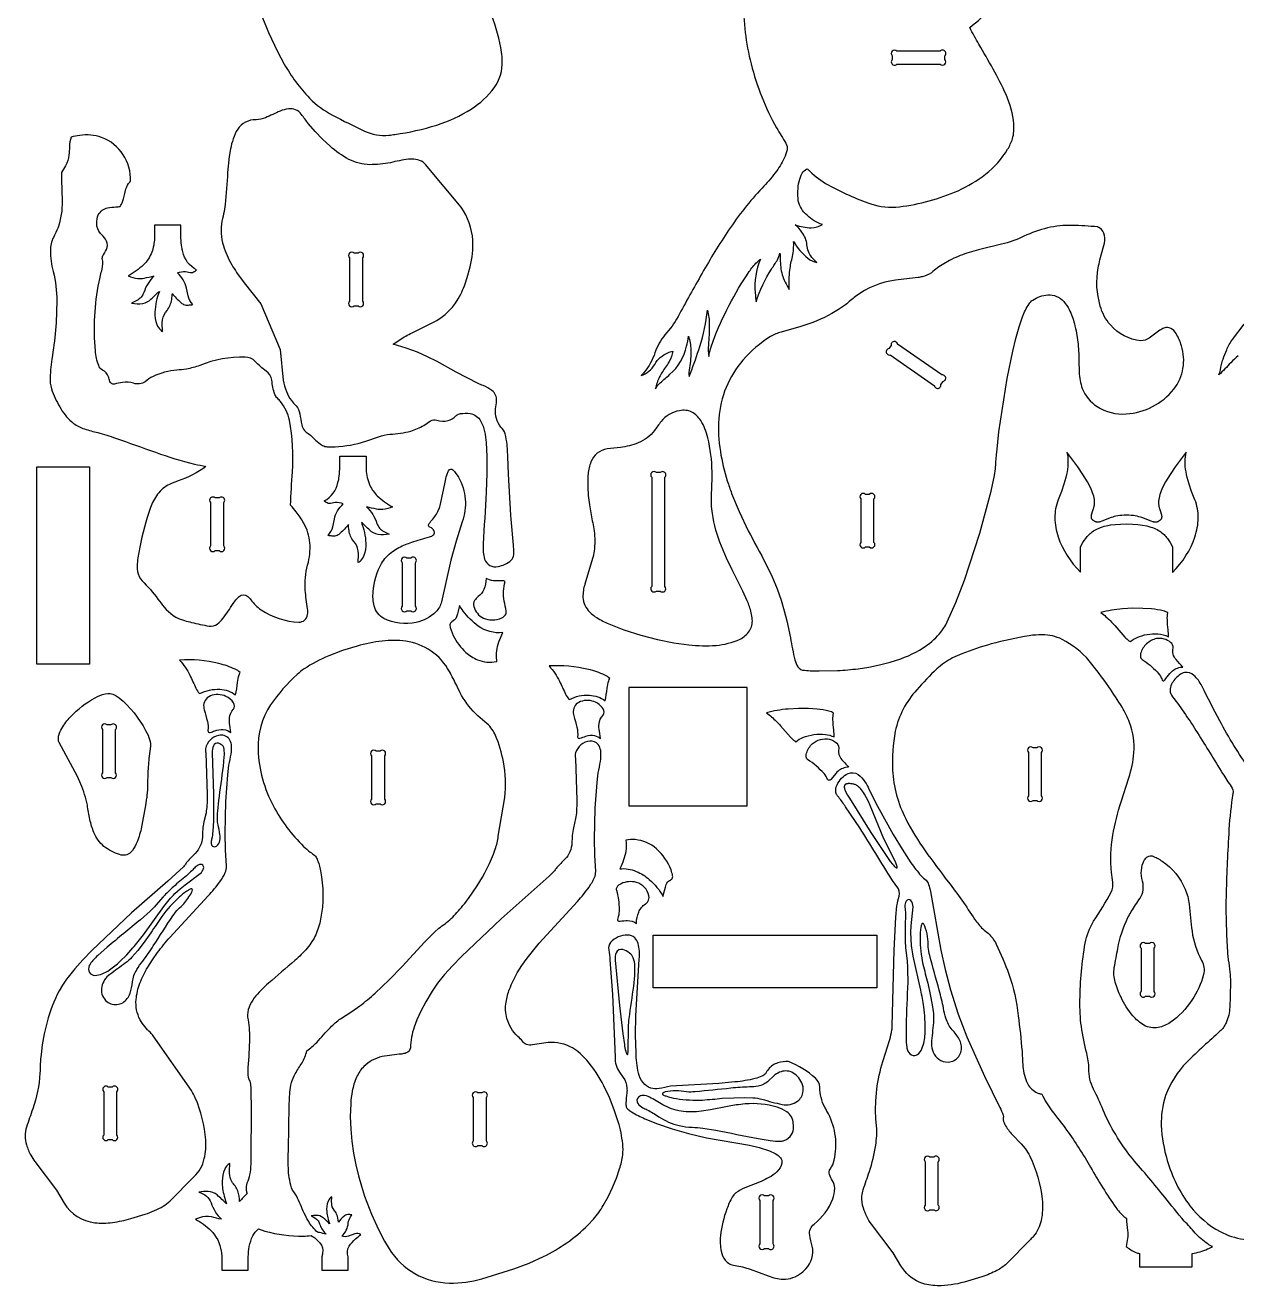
# Model space of a CAD drawing. Extents: x -644 to 671, y -543 to 596.
# Drawn here: x -642 to -89, y -543 to 32 of the extents above; entities that cross this region are included whole.
import ezdxf

# ---------------------------------------------------------------- set-up
doc = ezdxf.new("R2010")
doc.units = 0
doc.header["$MEASUREMENT"] = 0
doc.layers.get('0').update_dxf_attribs({"linetype": 'CONTINUOUS'})

msp = doc.modelspace()

# ---------------------------------------------------------------- linework, layer by layer
for points in [[(-541.28, 62.04, 0.07985), (-523.74, 13.87, 0.060537), (-512.22, -1.68, 0.079086), (-501.69, -9.45, 0.011573), (-487.19, -16.68, 0.13375), (-476.05, -18.53, 0.020815), (-473.3, -18.2, 0.040692), (-454.24, -13.95, 0.062353), (-438.51, -6.68, 0.092105), (-428.03, 3.05, 0.167821), (-424.33, 15.25, 0.033822), (-424.67, 19.31, 0.054737), (-429.27, 36.18, 0.021849)], [(-314.14, 42.92, 0.074267), (-310.86, 13.96, 0.066044), (-299.27, -15.26, 0.007906), (-295.01, -22.23, -0.162679), (-294.49, -25.17, -0.070518), (-295.76, -29, -0.057693), (-299.9, -35.79, -0.026489), (-305.9, -42.66, 0.042284), (-321.13, -61.9, 0.018242), (-333.25, -81.51, 0.004023), (-344.21, -101.27, -0.060794), (-350.14, -109.52, 0.086601), (-354.71, -117.72, -0.090637), (-359.64, -126.64, -0.02392), (-361.04, -128.14, 0.188182), (-354.8, -123.04, -0.175135), (-348.83, -117.76, -0.023184), (-346.64, -116.96, -0.118251), (-348.23, -121.79, -0.031794), (-349.94, -124.35, 0.026785), (-352.68, -128.79, 0.077026), (-354.47, -134.16, -0.067616), (-352.32, -131.46, -0.008769), (-347.89, -127.57, 0.156776), (-340.27, -114.8, 0.033382), (-339.45, -110.18, -0.079371), (-338.4, -116.39, -0.054201), (-338.99, -124.66, 0.053871), (-339.19, -128.64, 0.038903), (-338.5, -127.04, 0.009287), (-334.23, -114.9, 0.050482), (-330.78, -98.34, -0.069148), (-329.97, -104.97, -0.028796), (-330.38, -114.19, 0.067967), (-330.19, -119.38, -0.036164), (-328.23, -112.46, -0.058782), (-311.75, -80.75, -0.049387), (-308.16, -76.42, -0.026304), (-306.61, -75.08, 0.124774), (-309, -90.43, 0.020766), (-308.52, -94.59, -0.073825), (-301.57, -79.57, 0.009793), (-298.87, -75.4, 0.084693), (-297.72, -72.37, 0.019747), (-297.27, -79.54, 0.082244), (-294.95, -86.34, 0.019063), (-293.53, -88.85, -0.036325), (-293.22, -80.02, -0.026425), (-292.01, -73.83, 0.066476), (-291.5, -66.97, 0.096788), (-284.98, -74.69, 0.116157), (-280.9, -76.6, -0.026073), (-283.15, -74.25, -0.15081), (-285.4, -68.51, 0.138701), (-287.7, -62.78, 0.056276), (-290.79, -59.35, 0.093564), (-283.44, -60.76, 0.139041), (-278.38, -59.26, -0.116903), (-285.39, -55, -0.168219), (-289.36, -48.42, -0.083923), (-289.01, -39.63, -0.066568), (-287.54, -35.87, -0.142693), (-285.44, -33.91), (-285.05, -34.11, -0.047693), (-284.11, -35.01, 0.054516), (-275.8, -41.22, 0.038172), (-256.34, -49.88, 0.108398), (-243.28, -51.19, 0.073413), (-216.51, -43.85, 0.05551), (-203.98, -36.39, 0.090073), (-193.92, -24.99, 0.049961), (-191.7, -20.16, 0.094579), (-191.1, -13.5, 0.082812), (-194.63, -0.05, 0.025033), (-200.5, 11.59, 0.004518), (-207.01, 22.89, -0.00947), (-211.22, 30.49, 0.049697), (-201.16, 39.85, 0.044365)], [(-88.75, -119.08, 0.032512), (-92.2, -122.31, -0.008994), (-97.56, -127.88, 0.03751), (-96.45, -123.12, -0.033272), (-95.69, -120.63, -0.003632), (-94.03, -116.38, -0.051996), (-91.39, -111.72), (-86.05, -104.65, 0.039199)], [(-83.57, -307.51, -0.034838), (-97.17, -285.51, -0.003946), (-105.39, -269.65, 0.094421), (-108.96, -264.82, 0.223286), (-113.25, -263.56, 0.13347), (-115.68, -264.7, 0.103407), (-119.2, -268.89, 0.108505), (-119.86, -271.7, 0.161755), (-118.71, -274.54, -0.023981), (-107.38, -291.04, -0.004219), (-95.88, -309.61, 0.015925), (-91.92, -315.51, -0.189539), (-91.19, -318.71, -0.01026), (-91.81, -322.62, 0.020532), (-93.21, -339.1, 0.009675), (-94.39, -367.56, 0.011717), (-94.08, -382.46, 0.021309), (-93.48, -393, 0.003432), (-92.68, -398.73, -0.035832), (-92.39, -408.29, -0.009663), (-92.64, -416.04, -0.086739), (-94.24, -423.19, -0.098046), (-97.13, -427.08, -0.007922), (-104.57, -433.84, 0.011556), (-112.26, -441.18, 0.108194), (-121.9, -456.4, 0.093257), (-123.84, -470.05, 0.063853), (-121.12, -485.91, 0.093412), (-110.77, -506.68, 0.105223), (-97.04, -518.37, 0.163797), (-75.1, -521.83, 0.060579)]]:
    msp.add_lwpolyline(points, format="xyb")
for points in [[(-244.43, 13.8), (-224.68, 13.8, 1), (-222.55, 15.92), (-222.55, 17.67, 1), (-224.68, 19.8), (-244.43, 19.8, 1), (-246.55, 17.67), (-246.55, 15.92, 1)], [(-420.31, -212.35, 0.178281), (-419.12, -209.85, 0.033481), (-419.02, -207.82), (-419.15, -205.52, 0.001958), (-420.43, -191.82), (-421.51, -173.03), (-421.76, -165.06), (-422.17, -159.58, 0.049313), (-423.06, -154.7, 0.116728), (-424.95, -151.62, -0.20712), (-427.36, -143.28, 0.023067), (-426.92, -139.59, 0.256167), (-429.04, -134.99, 0.068447), (-433.08, -132.68, 0.017744), (-435.34, -131.8), (-445.43, -126.58), (-454.06, -121.77), (-458.38, -119.55), (-463, -117.49), (-468.14, -115.58), (-474.03, -113.85), (-471.1, -111.81, -0.025929), (-465.49, -108.6), (-456.28, -104.15, 0.171014), (-443.27, -90.99, 0.043375), (-440.32, -83.44), (-438.99, -78.54, 0.074093), (-437.77, -66.42, 0.135872), (-443.05, -51.33), (-458.61, -32.8, 0.238538), (-464.6, -29.49, 0.040557), (-467.09, -29.54, 0.026906), (-475.28, -31.09, -0.050065), (-484.78, -32, -0.111186), (-494.23, -29.61, -0.056522), (-502.87, -23.59), (-506.35, -20.39), (-509.67, -16.93), (-512.73, -13.32, 0.009673), (-515.99, -8.98, 0.265699), (-521.84, -6.53, 0.069329), (-525.61, -7.58, -0.006645), (-532.31, -10.6, -0.074444), (-536.6, -11.58, 0.271912), (-544.97, -15.85, 0.068203), (-547.06, -20.24, 0.032946), (-548.25, -24.85), (-548.81, -28.25), (-549.55, -35.51, -0.010107), (-550.74, -50.1), (-551.21, -53.38, -0.012134), (-552.14, -57.68, 0.121151), (-551.47, -69.01, 0.059183), (-547.67, -77.61, 0.018909), (-545.46, -81.15), (-542.05, -85.92), (-534.41, -95.39), (-525.68, -116.23), (-524.28, -130.26, 0.034941), (-522.77, -135.4, 0.061726), (-520.48, -139.52, 0.02665), (-518.38, -141.87, -0.127471), (-516.65, -145.51, -0.006262), (-515.78, -150.63, 0.108839), (-514.58, -153.16, 0.074214), (-513.74, -153.88, -0.05919), (-510.14, -156.94, 0.03897), (-507.21, -159.47, 0.07168), (-505.22, -160.41, 0.058108), (-504.11, -160.57, 0.069397), (-490.04, -159.05), (-486.55, -158.04), (-480.7, -156.04, -0.065693), (-475.54, -154.93, 0.054562), (-466.04, -153.44, 0.067321), (-460.15, -150.83), (-457.05, -148.79, -0.202817), (-454.18, -148.43, 0.129776), (-449.07, -148.68, 0.13557), (-445.5, -146.51, -0.05437), (-444.22, -145.69, -0.07755), (-443.44, -145.49, -0.066446), (-438.93, -145.43, -0.230988), (-434.19, -148.82, -0.080083), (-432.43, -153.69, -0.029031), (-431.7, -158.67), (-431.35, -164.99), (-431.33, -172.58), (-431.63, -181.36, 0.001519), (-433.05, -204.87, 0.022392), (-433.01, -208.64, 0.05472), (-432.38, -211.8, 0.385458), (-426.27, -215.19, 0.141501)], [(-520.84, -187.25, -0.013192), (-519.94, -172.07, 0.059123), (-521.39, -148.48, 0.114847), (-525.39, -140.03, 0.038603), (-526.89, -138.5, -0.091529), (-528, -136.7, -0.075959), (-529.37, -130.18, 0.20403), (-531.95, -126.1, -0.048907), (-536.97, -121.69, 0.186135), (-541.56, -119.72, 0.100252), (-562.26, -123.52, -0.038401), (-568.38, -125.21, -0.028276), (-572.71, -125.62, 0.088598), (-583.57, -128.54, 0.050706), (-587.16, -130.93, -0.234057), (-592.41, -131.67, 0.113017), (-597.53, -131.23, 0.023627), (-601.18, -132.04, -0.339561), (-603.29, -130.77, -0.023927), (-603.88, -128.71, 0.187802), (-606.67, -125.65, -0.174388), (-608.35, -123.62, -0.070926), (-609.85, -116.79, -0.071613), (-608.19, -85.47, -0.015452), (-606.79, -79.59, 0.113875), (-606.72, -74.75, -0.162954), (-606.14, -73.04, 0.082309), (-604.53, -69.74, 0.211195), (-605.22, -65.99, 0.046464), (-607.46, -63.35, -0.192832), (-609.27, -58.81, -0.113817), (-608.52, -54.86, -0.219063), (-604.31, -51.67, -0.041894), (-600.52, -51.25, 0.033425), (-598.53, -50.99, 0.095298), (-597.43, -48.91, 0.00277), (-596.18, -43.83, -0.076642), (-594.73, -40.62, -0.043845), (-593.9, -39.64, 0.328486), (-607.04, -19.55, 0.125138), (-616.96, -18.67, 0.034321), (-620.94, -19.48, 0.07145), (-621.72, -23.75, -0.01966), (-621.89, -27.61, -0.099529), (-623.48, -32.5, -0.035923), (-625.35, -35.5, 0.005279), (-625.01, -48.64, -0.087788), (-626.89, -60.61, -0.037552), (-629.03, -65.19, 0.128014), (-630.33, -71.06, 0.064592), (-629.11, -80.71, -0.064387), (-627.49, -94.02, -0.042951), (-629.75, -120.69, 0.032372), (-630.5, -130.37, 0.091348), (-629.53, -135.32, 0.037028), (-625.52, -143.42, 0.089911), (-619.81, -149.94, 0.084505), (-614.88, -152.49, 0.014774), (-608.78, -154.15, -0.01359), (-600.63, -156.65, -0.004579), (-582.43, -163.12, 0.028296), (-564.66, -168.49, 0.013162), (-559.47, -169.55, -0.080481), (-572.15, -176.17, 0.011974), (-576.07, -177.74, 0.131057), (-581.52, -182.28, 0.078379), (-584.72, -188.34, 0.038979), (-589.56, -206.36, 0.022833), (-590.73, -212.94, 0.056079), (-590.7, -217.39, 0.150124), (-588.54, -221.7, -0.033901), (-581.32, -230, 0.012793), (-578.49, -233.74, 0.150841), (-569.25, -239.83, 0.006846), (-565.97, -240.69, 0.010561), (-558.04, -242.38, 0.208047), (-554.26, -241.45, 0.06707), (-551.71, -238.96, 0.019464), (-547.11, -232.11, -0.056689), (-544.26, -228.82, -0.391985), (-540.34, -228.86, -0.066798), (-539.01, -230.38, 0.091304), (-534.29, -234.9, 0.139567), (-517.15, -240.55, 0.388327), (-513.09, -237.11, 0.070786), (-513.09, -234.49, -0.020435), (-514.17, -226.05, -0.080742), (-513.07, -214.5, 0.08369), (-512.06, -204.4, 0.10963), (-514.86, -195.43, 0.043926), (-518.36, -190.25, 0.011415)], [(-570.87, -59.56), (-582.87, -59.56), (-582.87, -65.56, -0.068844), (-584.12, -71.88, -0.112101), (-587.95, -77.64, -0.064942), (-594.91, -82.72, 0.07331), (-590.44, -83.91, 0.07207), (-587.64, -83.73, 0.005783), (-583.03, -82.67, 0.123911), (-587.76, -90.23, -0.184957), (-590.91, -93.92, -0.039036), (-593.35, -95.08, 0.075561), (-588.28, -95.3, 0.153549), (-584.5, -93.31, 0.003489), (-580.69, -89.74, 0.081362), (-582.71, -99.2, 0.092003), (-581.84, -104.86, 0.110441), (-580.07, -107.49, 0.061375), (-579.18, -108.11, -0.051974), (-579.25, -102.76, -0.158753), (-577.19, -98.44, 0.133981), (-575.06, -93.41, 0.02712), (-574.76, -90.75, 0.024975), (-571.07, -94.72, 0.056066), (-569.67, -95.7, 0.151487), (-567.37, -96.02, 0.011613), (-565.48, -95.76, -0.141205), (-567.62, -91.79), (-568.36, -88.23, 0.158802), (-572.45, -81.29, -0.113769), (-568.74, -80.75), (-566.67, -81.19, 0.17626), (-564.65, -80.64, 0.030081), (-563.7, -79.98, -0.222578), (-570.02, -71.66, -0.024043), (-570.41, -69.67, -0.016694), (-570.87, -65.56)], [(-286.46, -262.51, 0.017877), (-279.82, -262.81), (-271.48, -262.63, 0.018689), (-262.09, -261.77), (-257.19, -261.03), (-252.27, -260.04), (-247.4, -258.78), (-242.66, -257.23, 0.078932), (-229.35, -250.08, 0.079276), (-222.97, -243.14, 0.029897), (-221.44, -240.43), (-217.51, -231.53), (-213.63, -221.41), (-206.58, -199.95), (-201.44, -180.82), (-199.94, -173.63, 0.023072), (-199.4, -169.76, -0.008382), (-198.91, -163.14), (-197.86, -153.85), (-194.12, -129.5), (-191.58, -116.99), (-190.17, -111.21), (-188.67, -105.96), (-187.1, -101.4, -0.058543), (-184.17, -95.45, -0.068846), (-182.5, -93.71, -0.119463), (-175.6, -91.33, -0.228855), (-168.33, -94.39, -0.068925), (-165.86, -98.03, -0.05384), (-163.48, -104.48, -0.019727), (-162.53, -108.76), (-161.79, -113.84, -0.021328), (-161.51, -118.05, 0.00927), (-161.29, -126.6, 0.073057), (-159.88, -134.01, 0.165071), (-153.11, -142.21, 0.164834), (-139.85, -145.63, 0.210078), (-118.17, -134.34, 0.24883), (-114.67, -114.55, 0.05734), (-117.08, -109, 0.12382), (-119.43, -106.62, 0.224622), (-122.62, -106.5, 0.058836), (-124.54, -107.51, -0.002001), (-129.35, -111.1, -0.140446), (-133.14, -112.23, -0.197013), (-147.07, -105.06, -0.112392), (-151.68, -96.43, -0.11953), (-152.59, -79.01, -0.018196), (-151.81, -75.43), (-150.06, -68.81, 0.098422), (-149.68, -64.33, 0.217769), (-152.05, -60.85, 0.02727), (-152.87, -60.37, 0.015159), (-164.43, -59.67, 0.118192), (-186.46, -64.64, -0.049788), (-196.7, -68.31), (-207.17, -70.84), (-212.45, -72.34, 0.042721), (-220.41, -75.64), (-223.07, -77.15, 0.033813), (-228.68, -81.24, -0.105727), (-232.88, -83.09, -0.019438), (-234.7, -83.46, 0.005619), (-245.09, -84.63, 0.131483), (-263.26, -92.14, -0.004428), (-267.88, -95.82), (-271.02, -98.01), (-274.1, -99.89, -0.056922), (-288.16, -105.79), (-297.11, -108.31, 0.061363), (-301.97, -110.28, 0.068746), (-314.59, -121.05, 0.16348), (-325.59, -147.81, 0.060888), (-324.9, -162.73, 0.038942), (-321.72, -176.14, 0.013576), (-319.76, -181.87), (-316.39, -190.15), (-312.23, -198.9, -0.001414), (-303.99, -214.2), (-301.28, -219.97), (-299.03, -225.44), (-297.21, -230.59), (-295.75, -235.42), (-294.58, -239.89), (-292.91, -247.76, 0.021389), (-290.92, -257.73, 0.06971), (-289.57, -260.89, 0.255227)], [(-493.98, -74.48), (-493.98, -94.24, 1), (-491.86, -96.36), (-490.1, -96.36, 1), (-487.98, -94.24), (-487.98, -74.48, 1), (-490.1, -72.36), (-491.86, -72.36, 1)], [(-247.49, -118.76), (-227.32, -132.76, 1), (-224.37, -132.23), (-223.37, -130.79, 1), (-223.9, -127.84), (-244.07, -113.83, 1), (-247.02, -114.36), (-248.03, -115.81, 1)], [(-343.5, -144.18, 0.18479), (-351.92, -149.1, 0.011276), (-354.93, -153.17, -0.13645), (-362.39, -158.84, -0.060755), (-370.5, -160.93, -0.0022), (-376.52, -161.61, 0.268249), (-383.91, -167.5, 0.072182), (-385.22, -172.97, 0.020509), (-385.4, -175.82), (-385.38, -179.09), (-385.12, -182.81), (-384.61, -187), (-383.85, -191.69, -0.008961), (-382.45, -198.92, -0.073921), (-382.51, -208.12, -0.020669), (-383.15, -211.47), (-386.69, -223.2, 0.078552), (-387.55, -229.17, 0.192817), (-384.44, -236, 0.075294), (-379.12, -239.71, 0.019173), (-376.51, -240.96), (-368.85, -244), (-361.14, -246.51), (-353.52, -248.49), (-346.18, -249.95), (-339.27, -250.88, 0.044499), (-326.87, -251.16, 0.088789), (-315.93, -248.28, 0.132211), (-311.64, -244.57, 0.16497), (-310.35, -239.28, 0.071959), (-311.64, -233.43, 0.017437), (-312.66, -230.77), (-314.65, -226.41), (-319.51, -216.73), (-322.05, -211.45), (-324.42, -205.91, -0.059173), (-328.54, -190.98), (-328.88, -187.83), (-329.01, -184.64), (-328.99, -183.02, 0.016764), (-328.68, -172.05, 0.054492), (-330.6, -156.5, 0.071404), (-333.83, -148.63, 0.126689), (-337.88, -144.83, 0.179703)], [(-498.4, -164.87), (-486.4, -164.87), (-486.4, -170.87, 0.090549), (-484.69, -178.26, 0.093385), (-481.32, -182.95, 0.064942), (-474.35, -188.02, -0.07331), (-478.83, -189.22, -0.07207), (-481.62, -189.04, -0.005783), (-486.23, -187.98, -0.123911), (-481.5, -195.54, 0.184961), (-478.36, -199.22, 0.039036), (-475.91, -200.39, -0.075561), (-480.99, -200.61, -0.153549), (-484.77, -198.61, -0.003489), (-488.57, -195.05, -0.081362), (-486.55, -204.51, -0.092003), (-487.42, -210.16, -0.110441), (-489.19, -212.8, -0.061375), (-490.09, -213.42, 0.051974), (-490.02, -208.06, 0.158753), (-492.08, -203.74, -0.133973), (-494.2, -198.72, -0.02712), (-494.51, -196.06, -0.024991), (-498.2, -200.03, -0.056041), (-499.6, -201.01, -0.151487), (-501.89, -201.32, -0.011613), (-503.78, -201.07, 0.141198), (-501.64, -197.09), (-500.9, -193.54, -0.158802), (-496.81, -186.6, 0.113769), (-500.53, -186.06), (-502.6, -186.49, -0.176275), (-504.61, -185.95, -0.029943), (-505.57, -185.28, 0.222578), (-499.25, -176.96, 0.024043), (-498.85, -174.98, 0.016694), (-498.4, -170.87)], [(-456.46, -194.09, 0.080498), (-453.37, -189.41, 0.038778), (-452.72, -187.44, 0.008786), (-450.26, -176.02, -0.024597), (-449.35, -172.68, -0.06162), (-448.56, -171.19, -0.428602), (-446.94, -171.11, -0.075148), (-444.33, -174.52, -0.223976), (-442.62, -194.85), (-445.42, -203.56), (-447.72, -212.34), (-452.04, -231.3, -0.135665), (-454.62, -235.84, -0.143582), (-463.58, -240.68, -0.176973), (-478.37, -238.88, -0.205448), (-482.7, -233.18, -0.088397), (-483.21, -226.75, -0.102807), (-479.44, -213.83, -0.106953), (-474.36, -208.38, -0.06052), (-468.43, -205.17, -0.021531), (-465.63, -204.15, -0.0075), (-457.58, -201.73, 0.124577), (-455.59, -200.6, 0.286415), (-455.39, -199.16, 0.244634), (-457.3, -197.22, -0.409728), (-457.91, -196.19, -0.076316)], [(-356.21, -174.48), (-356.21, -224.24, 1), (-354.09, -226.36), (-352.33, -226.36, 1), (-350.21, -224.24), (-350.21, -174.48, 1), (-352.33, -172.36), (-354.09, -172.36, 1)], [(-557.32, -186.07), (-557.32, -205.83, 1), (-555.2, -207.95), (-553.44, -207.95, 1), (-551.32, -205.83), (-551.32, -186.07, 1), (-553.44, -183.95), (-555.2, -183.95, 1)], [(-260.86, -184.41), (-260.86, -204.17, 1), (-258.74, -206.29), (-256.98, -206.29, 1), (-254.86, -204.17), (-254.86, -184.41, 1), (-256.98, -182.29), (-258.74, -182.29, 1)], [(-469.95, -213.47), (-469.95, -233.23, 1), (-467.83, -235.35), (-466.08, -235.35, 1), (-463.95, -233.23), (-463.95, -213.47, 1), (-466.08, -211.35), (-467.83, -211.35, 1)], [(-431.73, -220.63, -0.106151), (-432.67, -225.66, -0.123987), (-435.33, -228.93, 0.067693), (-436.94, -230.65, 0.211793), (-437.29, -233.38, 0.215138), (-432.94, -238.75, 0.098916), (-428.93, -239.49, 0.105513), (-424.51, -238.6, 0.181614), (-422.63, -236.72, 0.149044), (-422.58, -235.55, 0.014462), (-423.49, -230.93, -0.125907), (-422.98, -222.02, 0.192646), (-424.28, -221.66, -0.044704), (-428.36, -221.69, -0.093826)], [(-443.91, -232.89, -0.051504), (-445.21, -238.11, -0.21037), (-447.39, -240.42, 0.225462), (-448.25, -241.73, 0.088263), (-446.7, -246.68, 0.096356), (-440.92, -254.34, 0.074356), (-435.62, -257.69, 0.151364), (-426.87, -258.44, 0.064092), (-426.84, -257.83, -0.121409), (-425.89, -249.59, -0.032344), (-424.07, -245.3, -0.190016), (-435.31, -242.32, -0.082206), (-442.1, -235.48, -0.014555)], [(-120.62, -247.19, 0.024046), (-120.73, -244, -0.019344), (-121.1, -239.29, -0.071742), (-120.8, -236.33, 0.084811), (-122.93, -235.47, 0.040901), (-128.27, -234.54), (-132.27, -234.26), (-136.76, -234.22), (-141.56, -234.48, 0.040707), (-151.48, -236.14, -0.021927), (-149.09, -238.06, -0.029254), (-145.07, -242.08), (-140.48, -247.33, 0.050689), (-138.61, -249.03, 0.031502), (-138.03, -249.4, -0.072447), (-134.92, -247.57, -0.120703), (-125.49, -245.88, -0.098551)], [(-133.82, -528.4), (-133.82, -534.4), (-109.82, -534.4), (-109.82, -528.39, 0.072213), (-102.71, -526.29, 0.009037), (-100.45, -525.26, -0.066967), (-102.65, -524, -0.058458), (-108.45, -519.04, 0.009435), (-113.37, -513.58, -0.007588), (-122.31, -502.73, 0.009309), (-137.02, -485.14, -0.041146), (-144.63, -474.18, -0.039674), (-150.34, -463, 0.019532), (-154.74, -453.49, -0.126799), (-156.82, -444.05, 0.05175), (-157.82, -437.12, -0.022377), (-160.28, -424.94, -0.038826), (-160.95, -412.85, -0.037713), (-158.57, -386.87, -0.090701), (-154.74, -376.89, 0.031049), (-146.71, -363.62, 0.140042), (-145.94, -359.16, 0.017278), (-146.54, -354.66, -0.073795), (-145.98, -337.72, -0.033984), (-142.16, -322.43), (-138.66, -311.52, 0.054094), (-136.3, -300.14, 0.11238), (-138.34, -286.35, 0.047847), (-141.75, -279.35, 0.020568), (-147.84, -270.03, 0.020113), (-156.69, -258.2, 0.098954), (-169.1, -248.4, 0.116209), (-178.15, -246.32, 0.046522), (-184.06, -246.78, 0.027314), (-201.4, -250.48, 0.020024), (-214.73, -254.95, 0.01826), (-218.98, -256.84, 0.065918), (-226.19, -261.9, 0.037913), (-235.28, -271.42, 0.139056), (-245.14, -290.29, 0.055025), (-246.37, -307.97, 0.109434), (-240.32, -330.28, 0.039017), (-231.52, -344.78, 0.009888), (-220.98, -358.95, -0.01905), (-208.98, -375.97, 0.045593), (-205.28, -380.38, 0.020847), (-202.81, -382.39, -0.103462), (-199.17, -387.37, -0.025298), (-193.4, -400.96, -0.06067), (-189.09, -419.96, -0.011244), (-187.34, -436.22, 0.011054), (-186.84, -444.18, 0.107134), (-184.33, -451.74, 0.162811), (-179.73, -455.39, 0.050698), (-178.29, -455.7, 0.062641), (-173.72, -463.36, -0.007411), (-167, -472.1, -0.028053), (-156.08, -489.09, 0.02161), (-144.59, -507.43, 0.05135), (-141.09, -511.32, 0.02831), (-139.73, -512.38, 0.030206), (-139.22, -517.93, -0.09419), (-139.93, -525.16, 0.065806), (-135.48, -527.87, 0.043761)], [(-494.58, -529.9, -0.247383), (-494.17, -525.07, -0.062125), (-491.21, -521.71, -0.017922), (-488.89, -519.74, 0.262311), (-491.51, -519.36), (-494.42, -520.5, -0.152769), (-497.52, -520.48, 0.188831), (-494.53, -514.42, -0.09101), (-493.55, -511.64, -0.054293), (-492.86, -510.78, 0.057266), (-494.78, -510.59, 0.183778), (-496.62, -511.52, 0.030617), (-499.07, -514.14, 0.090877), (-499.85, -510.38, 0.080542), (-501.02, -508.6, -0.167648), (-502.12, -505.51, -0.041018), (-502.03, -502.51, 0.177598), (-503.75, -504.57, 0.120808), (-504.35, -509.3, 0.069651), (-503.05, -514.82, 0.016814), (-505.99, -512.09, 0.191431), (-509.2, -511.02, 0.034004), (-511.53, -511.24, -0.156188), (-508.3, -513.46, -0.067594), (-507.44, -515.43, 0.103088), (-504.61, -519.55, 0.006368), (-507.73, -518.84, 0.026088), (-508.56, -518.72, -0.079517), (-512.61, -513.82, -0.022164), (-514.13, -511.04, -0.009793), (-517.69, -503.08, 0.095881), (-520.05, -499.49, -0.060462), (-521.87, -490.38), (-521.98, -487.37, 0.002248), (-521.5, -460.92), (-521.19, -454.86, -0.118209), (-518.73, -446.42, -0.011759), (-515.62, -441.5, 0.090828), (-513.49, -436, 0.04597), (-508.92, -432.12, -0.005566), (-502.69, -425.31, -0.052955), (-498.07, -421.33), (-492.97, -418.1), (-489.29, -415.47, 0.020653), (-482.33, -409.74), (-475.9, -403.64), (-470, -397.5), (-459.69, -386.32), (-455.26, -381.9), (-453.21, -380.11, -0.01687), (-450.42, -378.06, 0.046032), (-445.01, -372.98, 0.02526), (-439.73, -366.49), (-435.84, -360.83, 0.061353), (-427.5, -344.05, 0.047114), (-426.18, -338.13), (-423.22, -320.56, 0.084268), (-423.83, -304.18, 0.051281), (-427.35, -292.26, 0.107975), (-431.28, -286.86), (-435.53, -283.22, -0.071932), (-442.88, -273.95, -0.017298), (-445.08, -269.48, 0.009645), (-448.43, -263.01, 0.23801), (-468.38, -249.28, 0.07169), (-479.1, -249.19, 0.04009), (-490.5, -251.44), (-497.12, -253.49), (-503.48, -255.93, 0.048864), (-514.7, -261.87, 0.035461), (-517.89, -264.43, 0.05511), (-530, -278.26, 0.161713), (-535.66, -298.77, 0.115226), (-528.66, -324.42, 0.078726), (-514.91, -342.77, 0.019229), (-511.91, -345.38, -0.020753), (-509.87, -346.91, -0.106081), (-508.77, -348.59, -0.056181), (-507.21, -353.85, -0.096694), (-507.15, -376.01, -0.048993), (-509.37, -383.03, -0.071058), (-513.26, -389.12, -0.034762), (-518.88, -394.85, 0.003881), (-530.96, -405.19, 0.044838), (-537.39, -411.86, 0.060427), (-539.8, -416.03, 0.116907), (-540.43, -420.69, -0.048005), (-539.56, -430.24, -0.013072), (-540.34, -443.59, 0.053051), (-540.15, -448.05, 0.085508), (-539.45, -449.83, -0.087191), (-539.18, -451.12, -0.01765), (-538.98, -453.96), (-538.85, -462.93, -0.000885), (-539.02, -487.63, -0.035383), (-539.53, -492.54, -0.057843), (-540.73, -496.24, 0.161762), (-541.05, -499.52, 0.024265), (-540.7, -501.02), (-540.71, -501.04, 0.024215), (-544.1, -504.71, 0.069827), (-544.98, -499.76, 0.063673), (-546.12, -497.59, -0.030679), (-547.63, -495.57, -0.123525), (-548.66, -491.79, -0.039334), (-548.52, -487.35, 0.163188), (-550.89, -489.99, 0.107892), (-552.04, -495.41, 0.069468), (-551.15, -502.2, 0.025945), (-550.03, -505.72, 0.005037), (-554.36, -501.68, 0.165814), (-558.51, -500.06, 0.04998), (-562.69, -500.38, -0.072056), (-559.2, -502.26, -0.140604), (-557.1, -505.23, 0.123938), (-552.37, -512.79, 0.005783), (-556.99, -511.73, 0.133349), (-562.37, -512.09, 0.018807), (-564.25, -512.75, -0.06465), (-557.23, -517.86, -0.1671), (-552.51, -527.3, -0.022967), (-552.21, -529.9), (-552.21, -535.9), (-540.21, -535.9), (-540.21, -529.9, -0.01737), (-539.67, -525.18, -0.072953), (-538.08, -520.39, -0.087593), (-535.53, -517.2), (-532.55, -518.16, 0.07215), (-515.09, -520.45, 0.020769), (-511.4, -520.22, -0.083037), (-507.48, -523.46, -0.213099), (-506.24, -528.25, -0.02231), (-506.56, -529.9), (-506.56, -535.9), (-494.58, -535.9)], [(-113.96, -261.02, -0.004255), (-117, -257.63, -0.112584), (-118.48, -255.14, -0.112259), (-118.45, -252.38, 0.232315), (-119.63, -249.8, 0.2221), (-125.97, -248.08, 0.149175), (-130.54, -250.46, 0.150297), (-133.29, -254.84, 0.187024), (-133.12, -257.02, 0.13391), (-132.58, -257.58, -0.064608), (-125.79, -263.24, -0.071304), (-123.84, -265.93, 0.023756), (-123.4, -267, 0.268998), (-122.99, -267.28, 0.268998), (-122.55, -267.07, 0.055061), (-121.8, -266.23, -0.045905), (-119.27, -263.26, -0.177752), (-114.56, -261.03, -0.021452)], [(-545.91, -273.74, 0.018022), (-545.05, -268.01, -0.051603), (-544.3, -264.59, -0.026785), (-543.86, -263.5, 0.080694), (-546.14, -262.02, 0.053053), (-553.53, -259.44, 0.077465), (-571.52, -257.85, -0.072784), (-566.77, -264.79, -0.005403), (-564.02, -270.68, 0.087246), (-562.47, -272.92), (-562.22, -273.13, -0.137539), (-553.14, -271.18, -0.150793)], [(-377.39, -276.41, 0.018022), (-376.53, -270.69, -0.051603), (-375.79, -267.27, -0.026785), (-375.35, -266.18, 0.080644), (-377.62, -264.7, 0.05304), (-385.01, -262.11, 0.077457), (-403.01, -260.53, -0.072736), (-398.26, -267.47, -0.005403), (-395.5, -273.36, 0.087233), (-393.95, -275.6), (-393.7, -275.81, -0.137524), (-384.62, -273.86, -0.150796)], [(-586.66, -321.55, -0.01671), (-588.98, -334.75, -0.043159), (-591.19, -341.59, -0.087862), (-593.78, -345.51, -0.286594), (-598.83, -346.53, -0.089748), (-605.93, -342.79, -0.125923), (-610.54, -336.45, -0.046938), (-612.34, -330.48, -0.003107), (-613.52, -323.99, 0.051422), (-616.48, -314.37), (-618.07, -310.89), (-626.34, -295.47, -0.171649), (-626.63, -292.53, -0.083698), (-625.2, -288.97, -0.05755), (-621.17, -283.71, -0.081256), (-610.02, -275.04, -0.057311), (-605.4, -273.26, -0.185799), (-600.83, -273.88, -0.05574), (-597.2, -276.56, -0.096288), (-585.86, -292.15, -0.063515), (-584.73, -295.97, -0.051121), (-584.72, -297.15), (-585.34, -301.69, 0.022388), (-585.91, -309.44, 0.006046), (-586.15, -317.18), (-586.33, -319.43, -0.02348)], [(-548.06, -290.91), (-548.6, -287.58, -0.059538), (-548.74, -284.22, -0.167526), (-546.9, -280.28, 0.30065), (-546.88, -277.41, 0.154287), (-550.32, -274.42, 0.212826), (-557.44, -274.21, 0.341854), (-560.47, -279.28, 0.028465), (-560.24, -280.56, -0.01198), (-558.81, -285.79, -0.086859), (-558.52, -289.94, 0.262266), (-558.28, -290.73, 0.240332), (-557.48, -290.79, 0.038122), (-555.45, -290.11, -0.110057), (-551.52, -289.47, -0.150975)], [(-379.54, -293.59), (-380.08, -290.26, -0.059601), (-380.22, -286.9, -0.167501), (-378.38, -282.96, 0.300709), (-378.36, -280.09, 0.171833), (-382.54, -276.78, 0.208573), (-389.47, -277.14, 0.307318), (-391.96, -281.96, 0.028599), (-391.72, -283.24, -0.011996), (-390.29, -288.47, -0.087562), (-390.03, -292.83, 0.261177), (-389.67, -293.45, 0.261177), (-388.96, -293.47, 0.018445), (-386.18, -292.52, -0.122693), (-382.26, -292.26, -0.120681)], [(-290.42, -295.09, -0.10637), (-287.34, -293.17, -0.123447), (-277.03, -291.75, -0.085955), (-273.05, -292.89, 0.024347), (-273.16, -289.69, -0.0193), (-273.54, -284.98, -0.072107), (-273.24, -282.02, 0.084836), (-275.37, -281.16, 0.040868), (-280.71, -280.23), (-284.71, -279.95), (-289.2, -279.91), (-294, -280.17, 0.040691), (-303.92, -281.83, -0.021723), (-301.53, -283.75, -0.028956), (-297.49, -287.77), (-292.88, -293.02, 0.050309), (-291.01, -294.73, 0.031566)], [(-606.65, -289.5), (-606.65, -309.25, 1), (-604.53, -311.38), (-602.77, -311.38, 1), (-600.65, -309.25), (-600.65, -289.5, 1), (-602.77, -287.38), (-604.53, -287.38, 1)], [(-593.73, -512.48), (-587.09, -510.44, 0.055458), (-578.91, -506.78, 0.039293), (-575.9, -504.58), (-564.96, -493.4, 0.153676), (-560.22, -485.14, 0.077615), (-559.53, -476.54, 0.083751), (-564.31, -457.48, 0.024591), (-565.98, -454.14), (-583.57, -429.08, 0.056203), (-584.78, -427.69, -0.081454), (-589.48, -421.8, -0.144678), (-591.28, -412.62, -0.069983), (-589.53, -405.17, -0.041951), (-586, -397.82), (-583.89, -394.46), (-581.47, -391.08, -0.017384), (-575.94, -384.31), (-558.39, -365.35, 0.025552), (-553.09, -358.89, 0.044409), (-550.65, -354.75, 0.104586), (-550.02, -351.85), (-550.46, -344.35), (-550.63, -336.83), (-550.35, -322.27), (-549.49, -310.2), (-548.95, -305.79, -0.01469), (-547.93, -300.71, 0.07129), (-547.82, -296.38, 0.118077), (-548.92, -293.73, 0.291747), (-553.69, -292.21, 0.301004), (-559.58, -298.24, 0.092794), (-559.51, -300.07), (-558.84, -319.14, -0.016982), (-559.02, -324.21, -0.026034), (-559.41, -327.42), (-560.43, -331.64, 0.051148), (-561.08, -338.54, -0.1825), (-564.32, -345.96, 0.021143), (-568.01, -349.79, 0.032897), (-568.99, -351.19, -0.031139), (-569.72, -352.03), (-571.42, -353.69), (-576.9, -358.61), (-593.32, -373.07), (-611.52, -390.25), (-615.57, -394.49), (-619.21, -398.58), (-622.34, -402.46, 0.020945), (-624.86, -406.06), (-626.39, -408.67, 0.057172), (-631.85, -422.76), (-633.16, -428.27), (-634.07, -433.31), (-634.64, -437.63, 0.02339), (-635.11, -446.24, -0.06291), (-638.41, -462.46, 0.001701), (-641.26, -470.75, 0.150451), (-641.24, -478.79, 0.058815), (-639.26, -483.59, 0.0226), (-637.51, -486.49), (-627.6, -499.54), (-624.03, -505.5, 0.232845), (-610.12, -514.33, 0.064053), (-602.05, -514.2, 0.039459)], [(-554.2, -330.67, -0.027323), (-554.09, -326.7), (-553.6, -321.9, 0.00395), (-551.48, -306.28), (-551.1, -301.96, 0.046696), (-551.18, -298.28, 0.102735), (-551.66, -297.07, 0.146482), (-553.75, -295.75, 0.374257), (-556.03, -296.92, 0.109946), (-556.63, -300.2), (-556.07, -318.91), (-556.05, -331), (-556.32, -335.94, -0.051074), (-556.86, -339.43, 0.052092), (-557.06, -341.24, 0.175291), (-556.46, -342.64, 0.364774), (-554.57, -342.63, 0.196188), (-553.08, -340.06, 0.091659), (-553.07, -337.34, 0.006056), (-553.93, -332.88, -0.03448)], [(-433.69, -539.9), (-419, -535.34), (-412.13, -532.72), (-405.58, -529.76, 0.082548), (-385.29, -515.45), (-382.74, -512.76, 0.048079), (-378.26, -506.45), (-376.08, -502.5), (-374.06, -498.28), (-372.29, -494), (-370.85, -489.83, 0.046153), (-369.41, -483.43, 0.051169), (-369.42, -478.41, 0.046978), (-371.45, -468.29), (-373.25, -462.81), (-375.47, -457.31), (-378.02, -451.98, 0.059457), (-385.79, -440.23, 0.078178), (-392.36, -434.66, 0.154352), (-403.46, -432.23), (-410.61, -433.27, -0.111123), (-413.35, -433.1, -0.18237), (-415.16, -431.61, 0.038343), (-417.22, -429.41, -0.134657), (-422.25, -421.19, -0.108297), (-422.58, -413.78, -0.055976), (-421.02, -407.85, -0.04196), (-417.48, -400.5), (-415.38, -397.14), (-412.96, -393.75), (-407.45, -386.95), (-390.02, -367.84, 0.025417), (-384.76, -361.33, 0.047706), (-382.28, -357.01, 0.099622), (-381.72, -354.26), (-382.16, -346.81), (-382.31, -339.44), (-381.97, -325.32), (-381.08, -313.61), (-380.54, -309.27, -0.008009), (-379.56, -304.07, 0.072444), (-379.47, -299.01, 0.110671), (-380.55, -296.38, 0.258986), (-384.44, -294.77, 0.295106), (-390.92, -300.1, 0.120537), (-390.99, -302.64), (-390.32, -321.73, -0.016948), (-390.5, -326.81, -0.025915), (-390.89, -330.04), (-391.91, -334.3, 0.050943), (-392.57, -341.22, -0.182504), (-395.81, -348.64, 0.021211), (-399.49, -352.47, 0.032762), (-400.48, -353.87, -0.03131), (-401.21, -354.71), (-402.9, -356.37), (-408.38, -361.29), (-424.81, -375.75), (-443, -392.93), (-447.05, -397.17), (-450.69, -401.26), (-453.83, -405.14, 0.020945), (-456.34, -408.74), (-459.23, -413.58), (-461.51, -417.92), (-463.23, -421.78), (-464.49, -425.17, 0.07989), (-466.21, -434.56, -0.300302), (-468.18, -436.97, -0.05478), (-470.17, -437.47, 0.022665), (-479.07, -438.63, 0.142967), (-487.48, -443.15, 0.093563), (-490.76, -448.05, 0.064153), (-492.72, -454.36, 0.034214), (-493.44, -460.11), (-493.62, -465.93), (-493.44, -471.63), (-492.94, -477.21), (-492.17, -482.64), (-491.15, -487.89), (-489.94, -492.92), (-488.58, -497.73), (-487.1, -502.28), (-483.95, -510.49), (-480.83, -517.36), (-478.06, -522.68), (-475.97, -526.23, 0.253647), (-448.38, -541.84, 0.076417)], [(-276.02, -312.25, 0.094222), (-277.63, -309.61, 0.074302), (-285.1, -303.22, -0.267215), (-285.81, -301.55, -0.156185), (-283.73, -296.86, -0.250797), (-276.12, -293.79, -0.122617), (-272.38, -295.22, -0.234671), (-270.89, -297.81, -0.084842), (-271.03, -298.85, 0.205081), (-269.9, -302.75, 0.015282), (-266.4, -306.71), (-267.8, -306.83, 0.161695), (-272.17, -309.39), (-274.6, -312.36, -0.347432), (-275.86, -312.46, -0.155755)], [(-184.45, -299.97), (-184.45, -319.72, 1), (-182.32, -321.85), (-180.57, -321.85, 1), (-178.45, -319.72), (-178.45, -299.97, 1), (-180.57, -297.85), (-182.32, -297.85, 1)], [(-483.95, -301.47), (-483.95, -321.23, 1), (-481.83, -323.35), (-480.07, -323.35, 1), (-477.95, -321.23), (-477.95, -301.47, 1), (-480.07, -299.35), (-481.83, -299.35, 1)], [(-272.26, -318.16, -0.154213), (-271.69, -314.74, -0.177781), (-266.66, -309.57, -0.271593), (-262.09, -310.04, -0.100241), (-259, -313.31, -0.044633), (-257.13, -316.73), (-253.22, -324.48), (-246.08, -337.33), (-242.01, -344.09), (-237.98, -350.24, 0.030576), (-233.42, -356.12, 0.047069), (-231.09, -358.24, -0.127797), (-229.98, -360.11, -0.034438), (-229.08, -363.38), (-224.38, -390.02), (-222.46, -398.86), (-220.02, -408.17), (-216.44, -419.26), (-212.47, -429.66), (-204.45, -447.56), (-197.44, -461.77, -0.020357), (-195.98, -465.26, -0.123994), (-195.92, -466.69, 0.143633), (-195.25, -469.51, 0.051221), (-193.59, -472.05, 0.017735), (-191.81, -474.15), (-187.81, -478.44), (-185.98, -480.58, -0.055572), (-183.82, -483.95, -0.087451), (-178.16, -503.62, -0.080059), (-178.66, -513.49, -0.115802), (-182.05, -520.48, -0.035563), (-183.49, -521.96), (-194.43, -533.14, -0.056401), (-198.79, -536.12, -0.039129), (-205.61, -539), (-212.25, -541.04, -0.058974), (-224.24, -543.08, -0.070441), (-231.66, -542.31, -0.157153), (-240.83, -536.38, -0.027661), (-242.55, -534.06), (-246.12, -528.11), (-256.03, -515.05, -0.070996), (-259.65, -507.78, -0.093565), (-260.33, -502.12, -0.055553), (-259.78, -499.31, -0.001701), (-256.93, -491.02, 0.041899), (-254.05, -478.97, 0.019839), (-253.63, -474.8), (-253.54, -471.61), (-253.96, -467.12), (-254.11, -462.89), (-254.02, -458.91), (-253.74, -455.17, -0.042798), (-251.27, -442.34, 0.002364), (-247.66, -430.75, 0.031736), (-246.69, -426.47, 0.02511), (-246.52, -424.66), (-245.59, -390.06), (-244.86, -375.11), (-244.36, -369.84, -0.043977), (-243.39, -365.43, 0.236466), (-244.27, -361.24, -0.019803), (-246.67, -357.86, -0.001137), (-261.33, -334.32), (-267.78, -324.76, 0.012872), (-270.95, -320.35, -0.046199), (-271.91, -319.12, -0.082609)], [(-350.96, -365.58, -0.032574), (-349.98, -361.34, -0.079195), (-348.95, -359.08, -0.115767), (-348.08, -358.39, 0.10974), (-347.03, -357.7, 0.217532), (-346.68, -356.17, 0.068922), (-347.4, -353.51, 0.118715), (-354.02, -343.93, 0.166643), (-363.79, -339.71, 0.062012), (-367.98, -339.97, -0.05175), (-368.03, -344.99, -0.053467), (-369.01, -348.95, -0.028733), (-370.77, -353.03, -0.135276), (-363.23, -354.18, -0.077352), (-357.3, -357.88, -0.08802)], [(-139.07, -375.27, -0.020124), (-137.54, -372.49, -0.007683), (-133.54, -366.32, 0.212918), (-132.39, -358.65, -0.195263), (-131.61, -349.08, -0.127018), (-129.91, -347.36, -0.182473), (-128.04, -347.16, -0.077136), (-123.47, -349.53, -0.143572), (-112.92, -362.34, -0.070182), (-111.21, -369.17, 0.00194), (-109.84, -381.46, 0.091641), (-105.45, -394.74, -0.191969), (-104.59, -401.23, -0.088326), (-109.97, -412.86, -0.096898), (-119.78, -423.07, -0.091168), (-125.24, -425.38, -0.176754), (-131.75, -424.28, -0.087686), (-136.8, -420.04, -0.068842), (-142.22, -411.56, -0.043808), (-144.9, -404.64, -0.102416), (-145.31, -398.02, 0.008167), (-143.7, -389.28, -0.066567)], [(-598.7, -395.29), (-595.56, -392.16), (-592.79, -389.09, 0.018766), (-587.97, -383.03), (-578.68, -370.14, -0.036417), (-573.56, -364.28), (-571.18, -362.07), (-568.94, -360.25), (-562.04, -355.17, 0.160208), (-560.54, -352.87, 0.2893), (-560.92, -351.27, 0.270083), (-562.44, -351.11, 0.108971), (-564.34, -352.31, 0.017937), (-565.84, -353.85, -0.020907), (-568.34, -356.15, 0.009396), (-574.27, -361.19, 0.023296), (-578.97, -365.82), (-582.27, -369.6, -0.019967), (-584.92, -372.28), (-589.35, -376.24, 0.001422), (-604.52, -388.77), (-608.67, -392.46, 0.022928), (-611.02, -394.85, 0.06992), (-612.64, -397.09, 0.23893), (-612.56, -400.28, 0.257319), (-610.12, -401.57, 0.110996), (-606.74, -400.87, 0.050453), (-603.4, -399.08, 0.04324)], [(-363.15, -377.89, -0.100192), (-362.14, -372.72, -0.126475), (-359.09, -369.01, 0.107869), (-357.93, -367.94, 0.185484), (-357.51, -365.36, 0.286037), (-363.17, -359.21, 0.174727), (-370.16, -359.8, 0.15756), (-372.12, -361.5, 0.204011), (-372.29, -362.78, -0.064639), (-371.05, -371.54, -0.071268), (-371.42, -374.84, 0.026461), (-371.84, -376.05, 0.247834), (-371.74, -376.6, 0.247834), (-371.22, -376.82, 0.040608), (-370.65, -376.84, -0.026431), (-367.2, -376.62, -0.160597)], [(-605.19, -413, 0.220587), (-600.08, -414.88, 0.220587), (-595.33, -412.2, 0.076906), (-594.06, -409.76, 0.060415), (-592.94, -404.59, -0.113889), (-590.95, -398.95, -0.028961), (-588.28, -395.08, 0.017246), (-583.44, -388.16, -0.005369), (-574.5, -374.41, -0.039031), (-572.1, -371.35, 0.029284), (-569.6, -368.96, 0.060132), (-566.01, -363.81, 0.094041), (-565.65, -362.54, 0.25673), (-565.88, -362.19, 0.25673), (-566.31, -362.2, 0.073857), (-567.59, -362.82, 0.047105), (-571.53, -365.83, 0.053405), (-579.53, -374.72, 0.005946), (-584.52, -382.14), (-587.63, -386.46), (-590.54, -390.17), (-593.17, -393.26, -0.04611), (-596.23, -396.01, 0.003085), (-603.26, -401.16, 0.188844), (-606.95, -406.71, 0.25465)], [(-231.49, -424.48), (-231.74, -420.05), (-232.18, -415.94, 0.018781), (-233.5, -408.31), (-236.95, -392.79, -0.036441), (-237.92, -385.08), (-237.98, -381.83), (-237.85, -378.94), (-237.05, -370.41, 0.194797), (-238.06, -367.41, 0.236483), (-239.19, -367.01, 0.236483), (-240.19, -367.68, 0.1315), (-240.72, -370.23, -0.022069), (-240.51, -375.77, 0.01811), (-240.65, -385.75, 0.015543), (-240.37, -390.14), (-239.74, -395.12, -0.020055), (-239.5, -398.88), (-239.49, -404.83, 0.001432), (-240.22, -424.49), (-240.23, -430.04, 0.029299), (-239.89, -434.3, 0.046532), (-239.41, -436.08, 0.238865), (-236.98, -438.14, 0.257316), (-234.4, -437.18, 0.110919), (-232.66, -434.19, 0.073181), (-231.51, -427.5, 0.021608)], [(-221.03, -441.1, 0.220587), (-216.22, -438.53, 0.220587), (-215.07, -433.21, 0.076868), (-216.04, -430.64, 0.060428), (-219.16, -426.36, -0.113881), (-222.05, -421.13, -0.028966), (-223.16, -416.56, 0.017236), (-225.1, -408.34, -0.005376), (-229.42, -392.51, -0.039013), (-230.11, -388.69, 0.097379), (-231.69, -379.13, 0.107441), (-232.43, -378, 0.246333), (-232.83, -377.96, 0.246333), (-233.09, -378.27, 0.073795), (-233.47, -379.65, 0.047109), (-233.85, -384.59, 0.053393), (-232.54, -396.48, 0.005937), (-230.31, -405.14), (-229.17, -410.34), (-228.33, -414.98), (-227.77, -419, -0.046166), (-227.75, -423.11, 0.008659), (-228.65, -432.62, 0.241248), (-225.33, -439.81, 0.169134)], [(-285.95, -535.36, 0.265883), (-283.03, -525.08, -0.021298), (-284.16, -519.96, -0.279518), (-282.17, -515, 0.131149), (-273.63, -503.53, 0.087252), (-272.78, -498.64, 0.119531), (-273.76, -495.23, -0.067159), (-275.1, -492.39, -0.222057), (-274.79, -489.86, 0.101478), (-273, -485.84, 0.176461), (-275.65, -464.69, 0.017904), (-277.26, -461.67, -0.123278), (-279.61, -452.54, 0.210953), (-281.51, -448.52, 0.089446), (-293.82, -440.89, 0.075609), (-298.75, -441.47, 0.141553), (-302.89, -444.27, 0.034894), (-304.38, -446.44, -0.121994), (-305.94, -447.58, -0.051444), (-309.05, -448.65, -0.033112), (-318.25, -450.17), (-325.57, -450.82), (-347.66, -452.06, -0.022358), (-352.86, -453.2, -0.099337), (-356.61, -452.94, -0.151393), (-360.11, -450.45, -0.109731), (-362.27, -446.14, -0.037473), (-363.03, -441.41, -0.016134), (-363.35, -436.97), (-363.52, -428.83), (-363.38, -420.02), (-361.88, -394.16, 0.099822), (-362.41, -387.04, 0.109188), (-363.95, -384.45, 0.205601), (-367.24, -383.19, 0.208417), (-374.97, -386.59, 0.248462), (-375.77, -390, -0.012548), (-375.25, -394.55, -0.002966), (-374.1, -410.33), (-372.93, -438.88, 0.161284), (-370.82, -445.78), (-369.14, -448.09, -0.144946), (-367.49, -452.93, -0.035974), (-367.52, -455.13, 0.007546), (-368.01, -459.74, 0.06806), (-367.83, -461.55, 0.131181), (-367.11, -462.52, 0.0482), (-365.37, -463.82, 0.036702), (-359.29, -466.94), (-353.6, -469.23), (-346.88, -471.52), (-339.36, -473.68), (-331.26, -475.58), (-311.64, -479.04), (-307.19, -480.12, -0.055254), (-299.87, -482.82, -0.089308), (-297.48, -484.71, -0.217699), (-296.92, -487.14, -0.170611), (-299.12, -491.16, -0.068023), (-302.77, -493.76, -0.023833), (-306.36, -495.49), (-313.69, -498.49, 0.062756), (-317.81, -500.73, 0.09787), (-319.47, -502.68, 0.04675), (-321.93, -508.06, 0.061034), (-324.84, -520.29, 0.06998), (-324.56, -527.37, 0.109657), (-322.71, -531.41, 0.193416), (-318.2, -533.84, -0.048835), (-311.37, -535.55), (-303.05, -538.63, 0.074684), (-296.28, -540.1, 0.184525), (-287.83, -537.12, 0.032889)], [(-366.77, -425.15, -0.021469), (-366.46, -421.25, -0.003769), (-364.38, -406.5), (-363.92, -401.64, 0.031415), (-363.9, -397.35, 0.079122), (-364.62, -393.6, 0.162237), (-366.34, -391.4, 0.107494), (-369.43, -389.82, 0.385739), (-372.42, -391.31, 0.116891), (-372.87, -394.68), (-370.93, -415.32), (-369.4, -428.26), (-368.68, -433.13, 0.034891), (-368.04, -436.07, 0.072693), (-367.47, -437.49, 0.233671), (-367.38, -437.61, 0.233671), (-367.23, -437.62, 0.208523), (-367.06, -437.2, 0.03764), (-366.93, -435.8)], [(-133.1, -389.21), (-133.1, -408.97, 1), (-130.98, -411.09), (-129.22, -411.09, 1), (-127.1, -408.97), (-127.1, -389.21, 1), (-129.22, -387.09), (-130.98, -387.09, 1)], [(-287.12, -454.37, 0.139024), (-287.81, -450.55, 0.182898), (-292.38, -445.72, 0.214806), (-297.88, -445.76, 0.085629), (-300.7, -447.5), (-302.93, -449.71, -0.145025), (-307.68, -452.04, -0.045202), (-311.68, -452.44, 0.017232), (-320.1, -453.01, -0.005375), (-336.43, -454.67, -0.038982), (-340.31, -454.73, 0.097349), (-350.01, -454.71, 0.10203), (-351.23, -455.24, 0.534498), (-351.07, -455.95, 0.073904), (-349.78, -456.55, 0.047126), (-344.97, -457.74, 0.053392), (-333.03, -458.4, 0.005928), (-324.12, -457.63), (-318.8, -457.35), (-314.09, -457.28), (-310.03, -457.39, -0.045312), (-305.97, -458.05, 0.008654), (-296.73, -460.5, 0.212434), (-289.66, -458.9, 0.197438)], [(-606.08, -454.6), (-606.08, -474.36, 1), (-603.96, -476.48), (-602.2, -476.48, 1), (-600.08, -474.36), (-600.08, -454.6, 1), (-602.2, -452.48), (-603.96, -452.48, 1)], [(-437.57, -457.28), (-437.57, -477.03, 1), (-435.44, -479.16), (-433.69, -479.16, 1), (-431.57, -477.03), (-431.57, -457.28, 1), (-433.69, -455.16), (-435.44, -455.16, 1)], [(-291.69, -469.15, 0.235984), (-294.58, -463.78, 0.083532), (-299.02, -461.69, 0.093097), (-313.61, -460.21, 0.018223), (-317.64, -460.67), (-321.57, -461.36), (-329.42, -462.89), (-333.49, -463.49, -0.072994), (-342.8, -463.48, -0.085539), (-351.19, -460.53, 0.015113), (-357.15, -457.1, 0.119774), (-360.24, -456.35, 0.162504), (-362.22, -457.07, 0.38488), (-362.51, -459.95, 0.134729), (-360.26, -461.91, 0.01407), (-358.26, -462.85, -0.025045), (-352.96, -466.02, 0.084419), (-343.7, -470.09, 0.056545), (-337.74, -470.81, -0.027484), (-332.9, -471.21), (-327.03, -472.15, 0.001847), (-307.73, -475.95), (-302.24, -476.83, 0.045334), (-297.23, -477.14, 0.051521), (-295.76, -476.87, 0.132347), (-292.44, -474.19, 0.169644), (-291.58, -470.66, 0.013127)], [(-231.52, -486.55), (-231.52, -506.31, 1), (-229.4, -508.43), (-227.64, -508.43, 1), (-225.52, -506.31), (-225.52, -486.55, 1), (-227.64, -484.43), (-229.4, -484.43, 1)], [(-306.88, -504.21), (-306.88, -523.97, 1), (-304.75, -526.09), (-303, -526.09, 1), (-300.88, -523.97), (-300.88, -504.21, 1), (-303, -502.09), (-304.75, -502.09, 1)]]:
    msp.add_lwpolyline(points, format="xyb", close=True)
for points in [[(-118.7, -217.87), (-117.01, -216.06), (-115.42, -214.18), (-113.94, -212.24), (-112.59, -210.23), (-111.36, -208.17), (-110.27, -206.06), (-109.33, -203.93), (-108.53, -201.77), (-108.19, -200.68), (-107.9, -199.59), (-107.64, -198.5), (-107.43, -197.41), (-107.26, -196.32), (-107.13, -195.24), (-107.05, -194.15), (-107.02, -193.07), (-107.04, -192), (-107.1, -190.93), (-107.21, -189.87), (-107.38, -188.82), (-107.59, -187.78), (-107.86, -186.75), (-108.18, -185.73), (-108.55, -184.73), (-110.01, -180.97), (-111.15, -177.64), (-112, -174.67), (-112.32, -173.3), (-112.58, -172), (-112.77, -170.76), (-112.9, -169.57), (-112.97, -168.42), (-112.99, -167.31), (-112.95, -166.22), (-112.86, -165.15), (-112.72, -164.1), (-112.53, -163.05), (-117.47, -169.81), (-119.84, -173.23), (-121.93, -176.63), (-122.83, -178.29), (-123.61, -179.93), (-123.94, -180.74), (-124.24, -181.54), (-124.5, -182.32), (-124.72, -183.1), (-124.89, -183.86), (-125.01, -184.61), (-125.09, -185.35), (-125.11, -185.72), (-125.11, -186.07), (-125.1, -186.43), (-125.08, -186.78), (-125.05, -187.13), (-124.99, -187.48), (-124.93, -187.82), (-124.85, -188.15), (-124.75, -188.48), (-124.64, -188.81), (-124.19, -190.11), (-123.88, -191.18), (-123.77, -191.63), (-123.73, -191.84), (-123.7, -192.04), (-123.68, -192.23), (-123.67, -192.41), (-123.67, -192.57), (-123.68, -192.73), (-123.7, -192.88), (-123.71, -192.96), (-123.72, -193.03), (-123.74, -193.1), (-123.76, -193.16), (-123.78, -193.23), (-123.8, -193.29), (-123.83, -193.36), (-123.86, -193.42), (-123.89, -193.48), (-123.92, -193.54), (-123.95, -193.59), (-123.99, -193.65), (-124.03, -193.71), (-124.07, -193.76), (-124.16, -193.87), (-124.27, -193.97), (-124.38, -194.07), (-124.5, -194.17), (-124.63, -194.26), (-124.76, -194.36), (-125.07, -194.55), (-125.2, -194.62), (-125.33, -194.69), (-125.45, -194.75), (-125.58, -194.8), (-125.7, -194.84), (-125.81, -194.88), (-125.93, -194.92), (-126.04, -194.94), (-126.15, -194.96), (-126.26, -194.98), (-126.37, -194.99), (-126.48, -195), (-126.58, -195), (-126.68, -195), (-126.79, -194.99), (-126.89, -194.98), (-127.09, -194.95), (-127.28, -194.9), (-127.48, -194.85), (-127.67, -194.79), (-128.46, -194.53), (-132.7, -192.89), (-133.38, -192.68), (-134.1, -192.48), (-134.88, -192.29), (-135.71, -192.13), (-136.6, -192), (-137.56, -191.89), (-138.59, -191.83), (-139.7, -191.8), (-140.8, -191.81), (-141.83, -191.87), (-142.79, -191.97), (-143.69, -192.1), (-144.52, -192.25), (-145.3, -192.44), (-146.02, -192.64), (-146.7, -192.86), (-150.94, -194.53), (-151.72, -194.79), (-151.92, -194.85), (-152.11, -194.9), (-152.31, -194.95), (-152.51, -194.98), (-152.61, -194.99), (-152.71, -195), (-152.82, -195), (-152.92, -195), (-153.03, -194.99), (-153.14, -194.98), (-153.24, -194.96), (-153.36, -194.94), (-153.47, -194.92), (-153.58, -194.88), (-153.7, -194.84), (-153.82, -194.8), (-153.94, -194.75), (-154.07, -194.69), (-154.19, -194.62), (-154.32, -194.55), (-154.63, -194.36), (-154.77, -194.26), (-154.9, -194.17), (-155.02, -194.07), (-155.13, -193.97), (-155.23, -193.87), (-155.32, -193.76), (-155.37, -193.71), (-155.41, -193.65), (-155.44, -193.59), (-155.48, -193.54), (-155.51, -193.48), (-155.54, -193.42), (-155.57, -193.36), (-155.59, -193.29), (-155.62, -193.23), (-155.64, -193.16), (-155.66, -193.1), (-155.67, -193.03), (-155.69, -192.96), (-155.7, -192.88), (-155.72, -192.73), (-155.72, -192.57), (-155.72, -192.41), (-155.71, -192.23), (-155.69, -192.04), (-155.66, -191.84), (-155.62, -191.63), (-155.52, -191.18), (-155.21, -190.11), (-154.75, -188.81), (-154.64, -188.48), (-154.55, -188.15), (-154.47, -187.82), (-154.4, -187.48), (-154.35, -187.13), (-154.32, -186.78), (-154.29, -186.43), (-154.29, -186.07), (-154.29, -185.72), (-154.31, -185.35), (-154.38, -184.61), (-154.51, -183.86), (-154.68, -183.1), (-154.9, -182.32), (-155.16, -181.54), (-155.45, -180.74), (-155.79, -179.93), (-156.57, -178.29), (-157.47, -176.63), (-159.56, -173.23), (-161.92, -169.81), (-166.87, -163.05), (-166.68, -164.1), (-166.54, -165.15), (-166.45, -166.22), (-166.41, -167.31), (-166.42, -168.42), (-166.5, -169.57), (-166.63, -170.76), (-166.82, -172), (-167.08, -173.3), (-167.4, -174.67), (-168.25, -177.64), (-169.39, -180.97), (-170.84, -184.73), (-171.22, -185.73), (-171.54, -186.75), (-171.81, -187.78), (-172.02, -188.82), (-172.18, -189.87), (-172.3, -190.92), (-172.36, -191.99), (-172.38, -193.06), (-172.34, -194.13), (-172.26, -195.21), (-172.14, -196.3), (-171.97, -197.38), (-171.76, -198.47), (-171.5, -199.55), (-171.2, -200.64), (-170.87, -201.72), (-170.07, -203.87), (-169.12, -206), (-168.03, -208.09), (-166.81, -210.14), (-165.45, -212.15), (-163.98, -214.09), (-162.39, -215.97), (-160.7, -217.77), (-160.7, -206.23), (-159.59, -204.26), (-158.98, -203.3), (-158.33, -202.36), (-157.98, -201.9), (-157.6, -201.45), (-157.21, -201.01), (-156.78, -200.58), (-156.34, -200.17), (-155.86, -199.76), (-155.35, -199.37), (-154.81, -198.99), (-154.23, -198.63), (-153.61, -198.29), (-152.95, -197.96), (-152.25, -197.66), (-151.51, -197.37), (-150.72, -197.1), (-149.87, -196.85), (-148.98, -196.63), (-148.03, -196.43), (-147.03, -196.25), (-144.84, -195.98), (-142.41, -195.82), (-139.7, -195.77), (-136.99, -195.84), (-134.55, -196.03), (-132.37, -196.32), (-130.41, -196.71), (-129.52, -196.93), (-128.68, -197.18), (-127.89, -197.45), (-127.14, -197.74), (-126.44, -198.05), (-125.78, -198.38), (-125.17, -198.72), (-124.59, -199.08), (-124.05, -199.45), (-123.54, -199.84), (-123.06, -200.24), (-122.61, -200.66), (-122.19, -201.08), (-121.79, -201.52), (-121.42, -201.96), (-121.07, -202.41), (-120.41, -203.34), (-119.81, -204.29), (-118.7, -206.23)], [(-636.57, -259.7), (-636.57, -169.7), (-612.57, -169.7), (-612.57, -259.7)], [(-312.68, -270.36), (-366.68, -270.36), (-366.68, -324.36), (-312.68, -324.36)], [(-250.36, -339.28), (-256.53, -324.18), (-257.37, -322.33), (-258.23, -320.59), (-259.13, -319), (-259.59, -318.27), (-260.07, -317.59), (-260.55, -316.96), (-261.05, -316.39), (-261.3, -316.12), (-261.56, -315.88), (-261.82, -315.64), (-262.08, -315.43), (-262.34, -315.23), (-262.61, -315.05), (-262.88, -314.89), (-263.16, -314.75), (-263.44, -314.62), (-263.72, -314.52), (-264.01, -314.43), (-264.15, -314.4), (-264.3, -314.37), (-264.86, -314.28), (-265.37, -314.21), (-265.83, -314.18), (-266.26, -314.16), (-266.64, -314.18), (-266.81, -314.19), (-266.97, -314.21), (-267.13, -314.24), (-267.27, -314.27), (-267.41, -314.31), (-267.53, -314.35), (-267.65, -314.4), (-267.7, -314.43), (-267.75, -314.46), (-267.8, -314.49), (-267.85, -314.52), (-267.9, -314.55), (-267.94, -314.58), (-267.98, -314.62), (-268.02, -314.65), (-268.06, -314.69), (-268.09, -314.72), (-268.13, -314.76), (-268.16, -314.8), (-268.19, -314.85), (-268.21, -314.89), (-268.24, -314.93), (-268.26, -314.98), (-268.28, -315.02), (-268.3, -315.07), (-268.32, -315.12), (-268.34, -315.16), (-268.35, -315.21), (-268.36, -315.27), (-268.37, -315.32), (-268.38, -315.37), (-268.39, -315.48), (-268.4, -315.59), (-268.4, -315.71), (-268.39, -315.83), (-268.38, -315.95), (-268.36, -316.08), (-268.33, -316.21), (-268.27, -316.48), (-268.18, -316.77), (-268.07, -317.06), (-267.95, -317.37), (-267.65, -318.01), (-266.91, -319.38), (-266.04, -320.83), (-256.27, -336.47), (-249.98, -346.03), (-247.42, -349.6), (-246.41, -350.88), (-245.98, -351.37), (-245.62, -351.75), (-245.31, -352.04), (-245.04, -352.27), (-244.92, -352.35), (-244.81, -352.43), (-244.72, -352.49), (-244.67, -352.51), (-244.63, -352.53), (-244.59, -352.55), (-244.55, -352.56), (-244.53, -352.57), (-244.52, -352.57), (-244.5, -352.58), (-244.48, -352.58), (-244.47, -352.58), (-244.45, -352.58), (-244.44, -352.58), (-244.43, -352.58), (-244.43, -352.58), (-244.42, -352.58), (-244.41, -352.58), (-244.41, -352.58), (-244.4, -352.58), (-244.4, -352.58), (-244.39, -352.58), (-244.38, -352.57), (-244.38, -352.57), (-244.37, -352.57), (-244.37, -352.57), (-244.36, -352.56), (-244.36, -352.56), (-244.35, -352.56), (-244.35, -352.55), (-244.34, -352.55), (-244.34, -352.55), (-244.34, -352.54), (-244.33, -352.54), (-244.33, -352.53), (-244.32, -352.53), (-244.32, -352.52), (-244.32, -352.52), (-244.31, -352.51), (-244.31, -352.51), (-244.31, -352.5), (-244.3, -352.5), (-244.3, -352.49), (-244.29, -352.47), (-244.29, -352.46), (-244.29, -352.44), (-244.28, -352.43), (-244.28, -352.41), (-244.28, -352.4), (-244.27, -352.36), (-244.27, -352.32), (-244.27, -352.28), (-244.28, -352.23), (-244.29, -352.13), (-244.31, -352.02), (-244.34, -351.9), (-244.37, -351.76), (-244.47, -351.46), (-244.74, -350.74), (-245.11, -349.86)], [(-355.5, -383.32), (-253.5, -383.32), (-253.5, -407.32), (-355.5, -407.32)]]:
    msp.add_lwpolyline(points, close=True)

doc.saveas('drawing.dxf')
